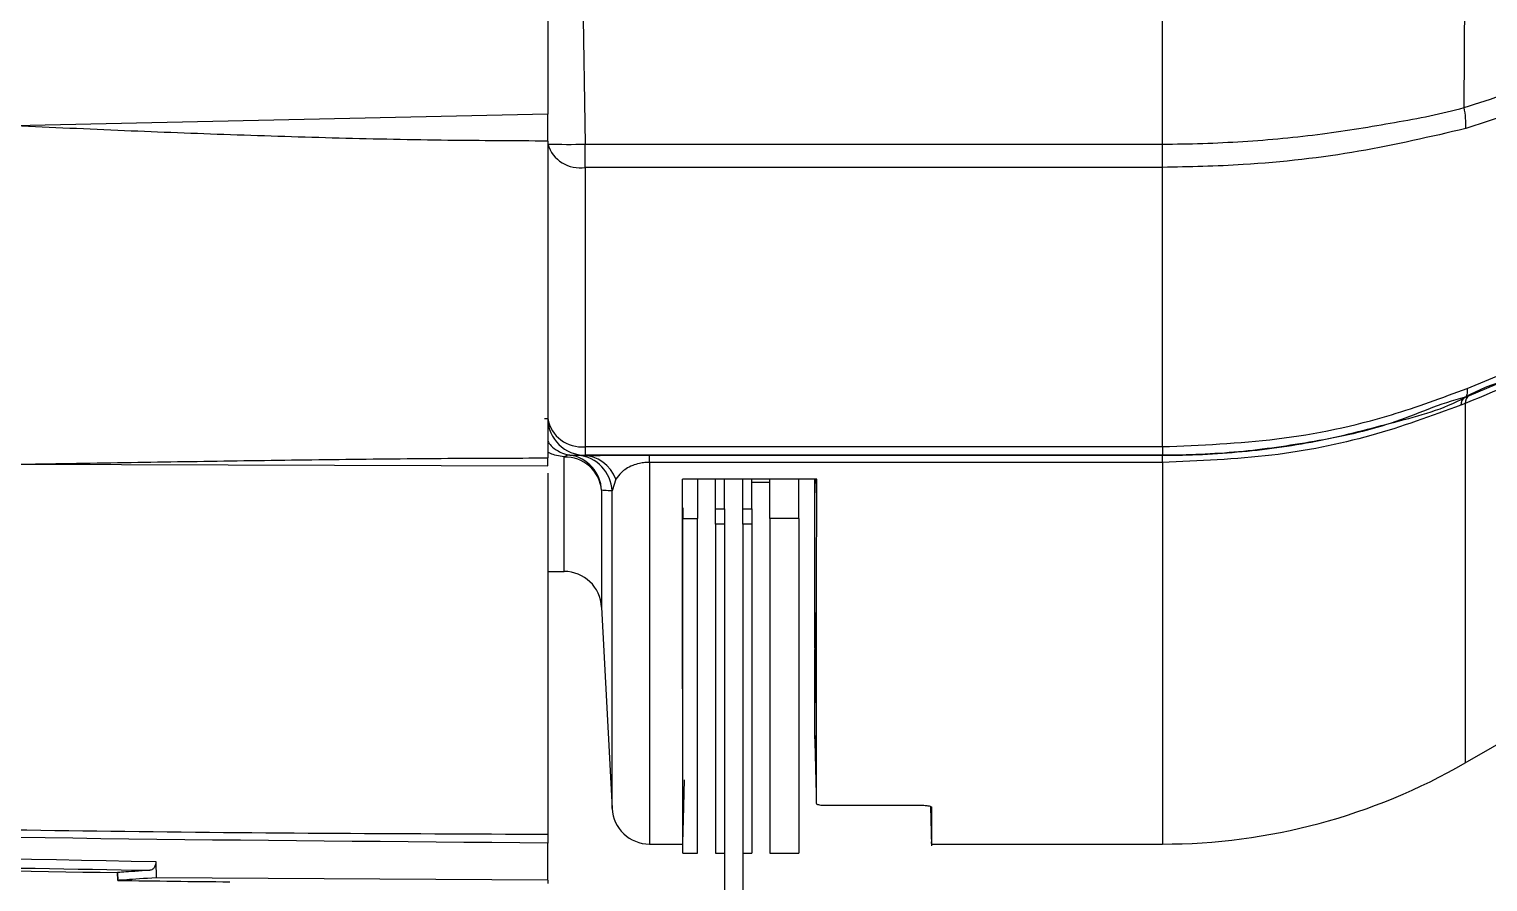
# Model space of a CAD drawing. Extents: x 16.7 to 113.1, y 4.5 to 84.5.
# Drawn here: x 25.895 to 28.304, y 32.484 to 33.892 of the extents above; entities that cross this region are included whole.
import ezdxf

# ---------------------------------------------------------------- set-up
doc = ezdxf.new("R2010")
doc.units = 0
doc.header["$MEASUREMENT"] = 0
doc.layers.add('OBJECT', color=7, linetype='CONTINUOUS')

msp = doc.modelspace()

# ---------------------------------------------------------------- linework, layer by layer
at = {"layer": 'OBJECT'}
for p, q in [((26.8081, 34.0374), (26.8133, 33.7021)), ((28.2645, 33.7624), (28.2662, 34.0087)), ((26.7514, 33.9193), (26.7514, 33.7516)), ((27.7663, 33.7021), (27.7663, 33.912)), ((26.7514, 33.7516), (25.8714, 33.7321)), ((28.3413, 33.752), (28.2674, 33.7276)), ((26.7514, 33.707), (26.7514, 33.1839)), ((26.8133, 33.7021), (27.7663, 33.7021)), ((26.8133, 33.6636), (26.8133, 33.7021)), ((27.7663, 33.6636), (27.7663, 33.7021)), ((27.7663, 33.6636), (26.8133, 33.6636)), ((26.8133, 33.6636), (26.8133, 33.2026)), ((27.7663, 33.2026), (27.7663, 33.6636)), ((28.2697, 33.2988), (28.3413, 33.3284)), ((28.2663, 33.2738), (28.2594, 33.2709)), ((28.2662, 33.2843), (28.2663, 33.2842)), ((28.2663, 33.2738), (28.2663, 32.6805)), ((26.7461, 33.2489), (26.7514, 33.2491)), ((26.8133, 33.2026), (27.7663, 33.2026)), ((26.8133, 33.2026), (26.8133, 33.1883)), ((27.7663, 33.2026), (27.7663, 33.1883)), ((25.8714, 33.1735), (26.7514, 33.1709)), ((26.7784, 32.9965), (26.7784, 33.1855)), ((26.8013, 33.1884), (26.8082, 33.1882)), ((26.8133, 33.1883), (26.8082, 33.1882)), ((27.7663, 33.1883), (26.8133, 33.1883)), ((26.9196, 33.1883), (27.7663, 33.1883)), ((26.9196, 33.1766), (26.9196, 33.1883)), ((27.7663, 33.1766), (26.9196, 33.1766)), ((26.9196, 33.1766), (26.9196, 32.5465)), ((27.7663, 33.1883), (27.7663, 33.1883)), ((27.7663, 33.1766), (27.7663, 33.1883)), ((27.7663, 33.1766), (27.7663, 32.5465)), ((26.7514, 33.1589), (26.7514, 32.5628)), ((26.8639, 33.1487), (26.8577, 33.1294)), ((27.1956, 33.1488), (26.9739, 33.1488)), ((26.9985, 33.1488), (26.9985, 33.0837)), ((27.0285, 33.0999), (27.0285, 33.1488)), ((27.0434, 33.0999), (27.0434, 33.1488)), ((27.0734, 33.0999), (27.0734, 33.1488)), ((27.0883, 33.0999), (27.0883, 33.1488)), ((27.0883, 33.1437), (27.1183, 33.1437)), ((27.1183, 33.0837), (27.1183, 33.1488)), ((27.1663, 33.0837), (27.1663, 33.1488)), ((27.1922, 32.9437), (27.1922, 33.1488)), ((27.1956, 33.1183), (27.1948, 33.1488)), ((26.8403, 33.1305), (26.8403, 32.9377)), ((26.8577, 32.6052), (26.8577, 33.1294)), ((26.9745, 33.1016), (26.9745, 33.0837)), ((27.0285, 33.0999), (27.0434, 33.0999)), ((27.0285, 33.0748), (27.0285, 33.0999)), ((27.0434, 33.0999), (27.0434, 33.0748)), ((27.0734, 33.0999), (27.0883, 33.0999)), ((27.0734, 33.0748), (27.0734, 33.0999)), ((27.0883, 33.0999), (27.0883, 33.0748)), ((28.2663, 32.6805), (28.9877, 33.097)), ((26.9745, 33.0837), (26.9985, 33.0837)), ((26.9745, 32.5315), (26.9745, 33.0837)), ((26.9985, 32.5315), (26.9985, 33.0837)), ((27.0434, 33.0748), (27.0285, 33.0748)), ((27.0285, 33.0748), (27.0285, 32.5315)), ((27.0434, 33.0748), (27.0434, 32.563)), ((27.0883, 33.0748), (27.0734, 33.0748)), ((27.0734, 33.0748), (27.0734, 32.563)), ((27.0883, 33.0748), (27.0883, 32.5315)), ((27.1663, 33.0837), (27.1183, 33.0837)), ((27.1183, 33.0837), (27.1183, 32.5315)), ((27.1663, 33.0837), (27.1663, 32.5315)), ((26.7514, 32.9965), (26.7784, 32.9965)), ((26.8403, 32.9377), (26.8577, 32.6052)), ((27.1922, 32.9401), (27.1922, 32.9437)), ((27.1952, 32.8252), (27.1922, 32.9401)), ((27.1922, 32.8808), (27.1922, 32.9401)), ((27.1952, 32.7681), (27.1922, 32.8808)), ((27.1922, 32.7367), (27.1922, 32.8677)), ((27.1922, 32.7332), (27.1922, 32.7367)), ((27.1951, 32.629), (27.1922, 32.7367)), ((27.2101, 32.6105), (27.37, 32.6105)), ((27.3833, 32.6088), (27.385, 32.5438)), ((26.7514, 32.4867), (26.7514, 32.5482)), ((26.9196, 32.5465), (26.9745, 32.5465)), ((27.0434, 32.563), (27.0434, 32.3815)), ((27.0734, 32.563), (27.0734, 32.3815)), ((27.385, 32.5465), (27.7663, 32.5465)), ((26.1043, 32.5177), (26.1047, 32.4908)), ((26.9745, 32.5315), (26.9985, 32.5315)), ((27.0285, 32.5315), (27.0434, 32.5315)), ((27.0734, 32.5315), (27.0883, 32.5315)), ((27.1183, 32.5315), (27.1663, 32.5315)), ((26.041, 32.4995), (26.0414, 32.4865)), ((26.041, 32.4995), (26.041, 32.4995)), ((26.0414, 32.4865), (26.041, 32.4995)), ((26.0414, 32.4865), (26.0414, 32.4865)), ((26.7514, 32.4867), (26.1047, 32.4908)), ((26.7514, 32.4867), (26.7514, 32.4815))]:
    msp.add_line(p, q, dxfattribs=at)
at = {"layer": 'OBJECT', "flags": 128}
for points in [[(28.2697, 33.2988), (28.2698, 33.2958), (28.2698, 33.2932), (28.2696, 33.2909), (28.2693, 33.2889), (28.2688, 33.2872), (28.2681, 33.2859), (28.2672, 33.2849), (28.2662, 33.2843)], [(26.9745, 32.5484), (26.9755, 32.587), (26.9772, 32.6523)]]:
    msp.add_lwpolyline(points, dxfattribs=at)
at = {"layer": 'OBJECT'}
for centre, radius, start, end in [((28.1398, 33.7343), 0.1278, 356.9898, 12.6703), ((26.783, 34.6325), 0.9309, 268.0505, 271.866), ((26.8045, 33.7185), 0.0556, 197.0327, 279.1644), ((28.2744, 33.2716), 0.015, 122.8521, 182.4767), ((28.2818, 33.2741), 0.0155, 122.0398, 181.1245), ((26.8073, 33.259), 0.0568, 190.0796, 276.148), ((26.8133, 33.2503), 0.062, 181.1515, 269.9959), ((26.787, 33.176), 0.0128, 84.8258, 132.1274), ((26.7802, 33.1251), 0.0603, 5.1122, 91.7207), ((26.7784, 33.1275), 0.062, 2.8, 80.9514), ((26.7958, 33.1267), 0.062, 2.5108, 84.8718), ((26.8076, 33.1283), 0.0599, 19.9391, 89.4289), ((26.7784, 32.9345), 0.062, 3, 90), ((27.7663, 33.5465), 1, 270, 300), ((26.9196, 32.6085), 0.062, 183, 270), ((26.7514, 83.1545), 50.66, 268.16308, 269.19659), ((26.7514, 83.1415), 50.66, 269.19697, 269.40622)]:
    msp.add_arc(centre, radius, start, end, dxfattribs=at)
for points, knots in [([(28.2645, 33.7624), (28.2645, 33.7624), (28.2879, 33.7691), (28.3111, 33.7772), (28.3344, 33.7854)], [0, 0, 0, 0, 0.000029, 1, 1, 1, 1]), ([(26.7514, 33.707), (26.7514, 33.7127), (26.7514, 33.724), (26.7514, 33.7402), (26.7514, 33.7492), (26.7514, 33.7516)], [0, 0, 0, 0, 0.425026, 0.850044, 1, 1, 1, 1]), ([(27.7663, 33.7021), (27.7663, 33.7021), (27.8107, 33.7021), (27.8997, 33.7051), (28.0284, 33.7172), (28.1504, 33.7375), (28.2277, 33.7519), (28.2645, 33.7624), (28.2645, 33.7624)], [0, 0, 0, 0, 0.000005, 0.2589, 0.517796, 0.758901, 0.999996, 1, 1, 1, 1]), ([(26.7514, 33.707), (26.6964, 33.7073), (26.5816, 33.7078), (26.4069, 33.7115), (26.2289, 33.717), (26.0505, 33.7239), (25.9318, 33.7294), (25.8714, 33.7321)], [0, 0, 0, 0, 0.187145, 0.391348, 0.595125, 0.793954, 1, 1, 1, 1]), ([(28.2674, 33.7276), (28.2093, 33.7142), (28.0914, 33.6868), (27.9205, 33.6668), (27.8109, 33.6645), (27.7663, 33.6636)], [0, 0, 0, 0, 0.3653922, 0.741453, 1, 1, 1, 1]), ([(28.2736, 33.2872), (28.4258, 33.3503), (28.722, 33.4729), (29.0178, 33.5959), (29.1615, 33.6556)], [0, 0, 0, 0, 0.514049, 1, 1, 1, 1]), ([(29.1543, 33.6432), (29.1235, 33.6303), (28.9502, 33.558), (28.6543, 33.4348), (28.3889, 33.3247), (28.2663, 33.2738)], [0, 0, 0, 0, 0.104198, 0.585846, 1, 1, 1, 1]), ([(28.334, 33.3123), (28.3109, 33.3045), (28.2878, 33.2966), (28.2662, 33.2843), (28.2662, 33.2843)], [0, 0, 0, 0, 0.9999682, 1, 1, 1, 1]), ([(27.7663, 33.2026), (27.8296, 33.2051), (27.9579, 33.2103), (28.1275, 33.2459), (28.2283, 33.2834), (28.2697, 33.2988)], [0, 0, 0, 0, 0.364471, 0.739445, 1, 1, 1, 1]), ([(28.2662, 33.2843), (28.2662, 33.2843), (28.2247, 33.2739), (28.1457, 33.2365), (28.0191, 33.2102), (27.8926, 33.192), (27.8084, 33.1883), (27.7663, 33.1883), (27.7663, 33.1883)], [0, 0, 0, 0, 0.000005, 0.255831, 0.511647, 0.755821, 0.999995, 1, 1, 1, 1]), ([(27.7663, 33.1883), (27.7663, 33.1883), (27.8104, 33.1883), (27.8986, 33.1926), (28.0281, 33.2105), (28.1505, 33.2436), (28.2311, 33.2641), (28.2663, 33.2842), (28.2663, 33.2842)], [0, 0, 0, 0, 0.000004, 0.252523, 0.505041, 0.752516, 0.999995, 1, 1, 1, 1]), ([(28.2594, 33.2709), (28.2105, 33.2531), (28.1111, 33.2168), (27.9439, 33.1836), (27.8268, 33.179), (27.7663, 33.1766)], [0, 0, 0, 0, 0.319293, 0.647815, 1, 1, 1, 1]), ([(28.2663, 33.2842), (28.2663, 33.2842), (28.2688, 33.285), (28.2712, 33.2861), (28.2736, 33.2872)], [0, 0, 0, 0, 0.000268, 1, 1, 1, 1]), ([(26.7514, 33.2116), (26.753, 33.2091), (26.7566, 33.2034), (26.7662, 33.1966), (26.7761, 33.1914), (26.785, 33.1894), (26.7881, 33.1887)], [0, 0, 0, 0, 0.293555, 0.667633, 0.881097, 1, 1, 1, 1]), ([(26.7784, 33.1855), (26.77, 33.1871), (26.7594, 33.1891), (26.7528, 33.1927), (26.7514, 33.1935)], [0, 0, 0, 0, 0.7857473, 1, 1, 1, 1]), ([(25.8714, 33.1735), (25.9318, 33.1745), (26.0504, 33.1764), (26.2289, 33.1792), (26.4069, 33.1817), (26.5816, 33.1835), (26.6964, 33.1838), (26.7514, 33.1839)], [0, 0, 0, 0, 0.206023, 0.404822, 0.608638, 0.812834, 1, 1, 1, 1]), ([(26.7514, 33.1709), (26.7514, 33.1708), (26.7514, 33.1706), (26.7514, 33.177), (26.7514, 33.1825), (26.7514, 33.1839)], [0, 0, 0, 0, 0.425021, 0.850046, 1, 1, 1, 1]), ([(26.7881, 33.1887), (26.7887, 33.1887), (26.7918, 33.1886), (26.7962, 33.1885), (26.8005, 33.1884), (26.8013, 33.1884)], [0, 0, 0, 0, 0.169099, 0.845499, 1, 1, 1, 1]), ([(26.8082, 33.1882), (26.8177, 33.1882), (26.8309, 33.1882), (26.8661, 33.1883), (26.8928, 33.1883), (26.9119, 33.1883), (26.9196, 33.1883)], [0, 0, 0, 0, 0.484963, 0.675898, 0.868393, 1, 1, 1, 1]), ([(26.9196, 33.1766), (26.9169, 33.1765), (26.9109, 33.1764), (26.9008, 33.1746), (26.885, 33.1694), (26.8721, 33.1603), (26.8666, 33.1525), (26.8639, 33.1487)], [0, 0, 0, 0, 0.064308, 0.1443238, 0.2802274, 0.6533153, 1, 1, 1, 1]), ([(26.9745, 32.5484), (26.9745, 32.5492), (26.9745, 32.5508), (26.9744, 32.5819), (26.9744, 32.6356), (26.9743, 32.714), (26.9742, 32.8217), (26.9741, 32.9625), (26.9739, 33.0818), (26.9739, 33.1473), (26.9739, 33.1488)], [0, 0, 0, 0, 0.113345, 0.250064, 0.386783, 0.527474, 0.668166, 0.831402, 0.996274, 1, 1, 1, 1]), ([(27.1956, 33.1183), (27.1956, 33.1203), (27.1956, 33.1243), (27.1956, 33.1303), (27.1956, 33.137), (27.1956, 33.1432), (27.1956, 33.1473), (27.1956, 33.1488)], [0, 0, 0, 0, 0.198922, 0.397845, 0.596771, 0.859233, 1, 1, 1, 1]), ([(26.8577, 33.1294), (26.8554, 33.1295), (26.8487, 33.1299), (26.8436, 33.1303), (26.8403, 33.1305)], [0, 0, 0, 0, 0.3384401, 1, 1, 1, 1]), ([(27.1952, 32.8252), (27.1953, 32.8465), (27.1953, 32.889), (27.1954, 32.9828), (27.1955, 33.0644), (27.1956, 33.1183)], [0, 0, 0, 0, 0.25383, 0.507659, 1, 1, 1, 1]), ([(20.8644, 32.9063), (21.0969, 32.88), (21.5699, 32.8264), (22.2924, 32.7577), (23.0394, 32.6969), (23.7887, 32.6475), (24.5339, 32.6093), (25.2685, 32.5827), (26.0083, 32.5658), (26.5031, 32.5638), (26.7514, 32.5628)], [0, 0, 0, 0, 0.118989, 0.241992, 0.369009, 0.500039, 0.623805, 0.748387, 0.873785, 1, 1, 1, 1]), ([(26.7514, 32.5482), (26.2595, 32.5522), (25.2757, 32.5603), (23.8014, 32.6278), (22.3294, 32.7322), (21.3515, 32.8386), (20.8627, 32.8918)], [0, 0, 0, 0, 0.25003, 0.500058, 0.750055, 1, 1, 1, 1]), ([(20.8661, 32.8569), (21.3011, 32.8092), (22.1712, 32.7138), (23.4804, 32.6143), (24.7916, 32.5441), (25.6668, 32.5265), (26.1043, 32.5177)], [0, 0, 0, 0, 0.249981, 0.5, 0.749995, 1, 1, 1, 1]), ([(20.8644, 32.8424), (21.1023, 32.8155), (21.5862, 32.7608), (22.3257, 32.6909), (23.0807, 32.6301), (23.8368, 32.5809), (24.588, 32.5434), (25.3386, 32.5162), (25.8417, 32.5076), (26.0945, 32.5032)], [0, 0, 0, 0, 0.136957, 0.278626, 0.425005, 0.570315, 0.712103, 0.855331, 1, 1, 1, 1]), ([(27.1952, 32.7681), (27.1952, 32.7726), (27.1952, 32.7818), (27.1952, 32.8006), (27.1952, 32.8154), (27.1952, 32.8252)], [0, 0, 0, 0, 0.2514926, 0.5029859, 1, 1, 1, 1]), ([(27.1951, 32.629), (27.1951, 32.6383), (27.1951, 32.6569), (27.1951, 32.7005), (27.1952, 32.7411), (27.1952, 32.7681)], [0, 0, 0, 0, 0.251571, 0.503142, 1, 1, 1, 1]), ([(27.1922, 32.7201), (27.1922, 32.7207), (27.1922, 32.7228), (27.1922, 32.7271), (27.1922, 32.731), (27.1922, 32.7332)], [0, 0, 0, 0, 0.125776, 0.500813, 1, 1, 1, 1]), ([(27.195, 32.6135), (27.195, 32.614), (27.195, 32.6161), (27.195, 32.6211), (27.195, 32.6259), (27.1951, 32.629)], [0, 0, 0, 0, 0.104843, 0.416864, 1, 1, 1, 1]), ([(27.195, 32.6135), (27.1952, 32.6132), (27.1955, 32.6125), (27.1982, 32.6116), (27.2021, 32.6109), (27.2063, 32.6105), (27.2091, 32.6105), (27.2101, 32.6105)], [0, 0, 0, 0, 0.218408, 0.436844, 0.654255, 0.868855, 1, 1, 1, 1]), ([(27.37, 32.6105), (27.3716, 32.6105), (27.375, 32.6104), (27.3795, 32.6099), (27.3829, 32.6092), (27.3848, 32.6083), (27.3849, 32.6078), (27.385, 32.6076)], [0, 0, 0, 0, 0.210781, 0.421491, 0.634056, 0.849646, 1, 1, 1, 1]), ([(27.385, 32.6076), (27.385, 32.5927), (27.385, 32.5628), (27.385, 32.5443), (27.385, 32.549), (27.385, 32.5501)], [0, 0, 0, 0, 0.430496, 0.863934, 1, 1, 1, 1]), ([(26.7514, 32.5628), (26.7514, 32.5625), (26.7514, 32.5621), (26.7514, 32.5605), (26.7514, 32.559), (26.7514, 32.5572), (26.7514, 32.5551), (26.7514, 32.5522), (26.7514, 32.5498), (26.7514, 32.5482)], [0, 0, 0, 0, 0.226959, 0.339219, 0.451486, 0.563736, 0.675991, 0.78826, 1, 1, 1, 1]), ([(26.1043, 32.5177), (26.1042, 32.5163), (26.1041, 32.5141), (26.1033, 32.5109), (26.1022, 32.5086), (26.1007, 32.5066), (26.0992, 32.5051), (26.0971, 32.5037), (26.0955, 32.5034), (26.0945, 32.5032)], [0, 0, 0, 0, 0.171872, 0.256728, 0.427736, 0.526486, 0.654996, 0.783434, 1, 1, 1, 1]), ([(26.0945, 32.5032), (26.0773, 32.502), (26.0483, 32.5001), (26.0431, 32.4996), (26.041, 32.4995)], [0, 0, 0, 0, 0.593401, 1, 1, 1, 1]), ([(26.1047, 32.4908), (26.0858, 32.4896), (26.051, 32.4873), (26.0444, 32.4867), (26.0414, 32.4865)], [0, 0, 0, 0, 0.54186, 1, 1, 1, 1])]:
    msp.add_open_spline(points, degree=3, knots=knots, dxfattribs=at)

doc.saveas('drawing.dxf')
